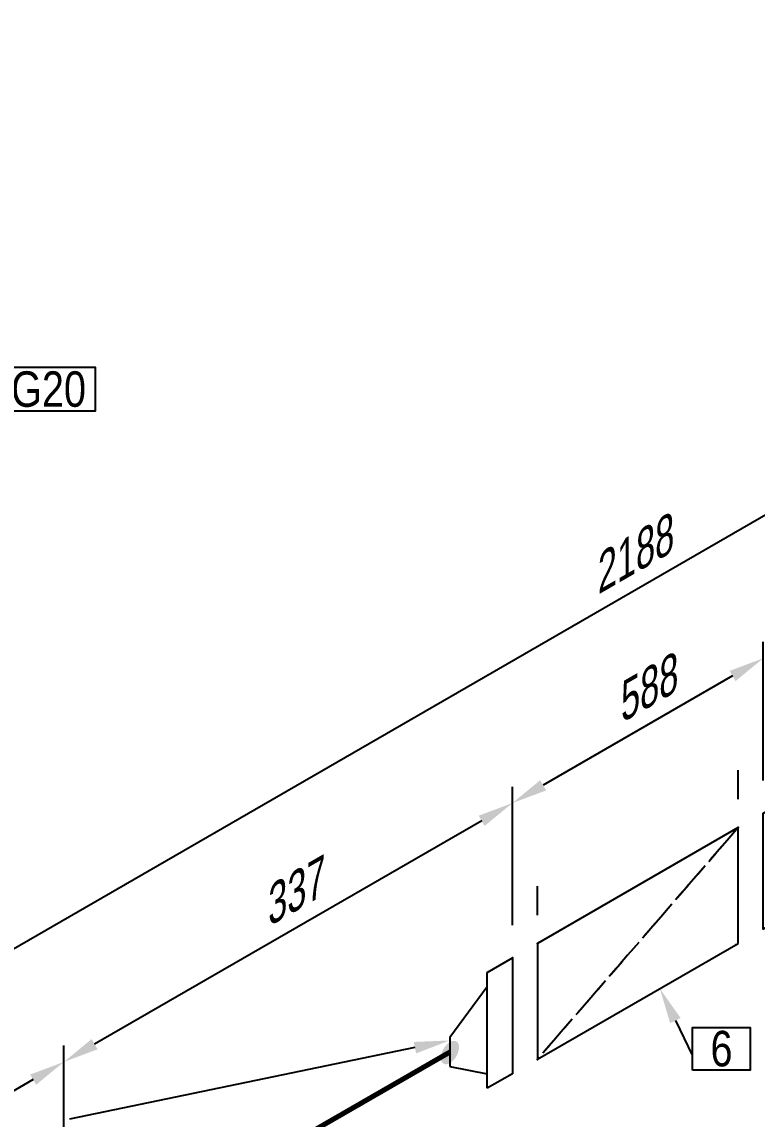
# Model space of a CAD drawing. Header units: millimetres. Extents: x 0 to 594, y 0 to 420.
# Drawn here: x 235.7 to 287.5, y 249.6 to 326.9 of the extents above; entities that cross this region are included whole.
import ezdxf
from ezdxf import colors
from ezdxf.entities.mleader import LeaderData, LeaderLine
from ezdxf.enums import TextEntityAlignment as Align
from ezdxf.math import Vec2, Vec3

# ---------------------------------------------------------------- set-up
doc = ezdxf.new("R2010")
doc.units = ezdxf.units.MM
doc.header["$LTSCALE"] = 0.25
doc.linetypes.add('HIDDEN2', pattern=[4.7625, 3.175, -1.5875])
for name, color, linetype in [('기호', 4, 'Continuous'), ('밸브', 4, 'Continuous'), ('용접', 1, 'Continuous'), ('주석', 7, 'Continuous'), ('치수', 1, 'Continuous')]:
    doc.layers.add(name, color=color, linetype=linetype)
doc.layers.add('파이프', color=3, linetype='Continuous', lineweight=70)
doc.styles.add('AdskIsoAnnotation', font='arial.ttf', dxfattribs={"width": 0.8, "height": 1})
doc.styles.add('AdskIsoMetric', font='arial.ttf', dxfattribs={"width": 0.8, "height": 2.5})
doc.styles.add('AdskIsoMetric30', font='arial.ttf', dxfattribs={"width": 0.8, "oblique": 30, "height": 2.5})
doc.styles.get("Standard").update_dxf_attribs({"font": 'arial.ttf'})
doc.dimstyles.new('AdskIsoMetric', dxfattribs={"dimtxt": 2.5, "dimasz": 2.5, "dimexe": 1, "dimexo": 2, "dimgap": 0.8, "dimtad": 1, "dimdec": 0, "dimrnd": 1, "dimzin": 0, "dimdsep": 46, "dimtxsty": 'AdskIsoMetric', "dimcen": 0, "dimclrt": 7, "dimadec": 0, "dimazin": 0, "dimtfac": 1, "dimtdec": 0, "dimtmove": 1, "dimatfit": 3, "dimfxl": 0, "dimfrac": 2, "dimtolj": 1, "dimtzin": 0, "dimarcsym": 0})

# ---------------------------------------------------------------- blocks, each defined once
blk = doc.blocks.new('플랜지WN-2-IsoLeft')
at = {"color": 0, "linetype": 'ByBlock', "lineweight": -2, "extrusion": (0, -0.816497, -0.57735)}
for p, q in [((-0.1547, -0.1148), (0.1989, 0.0893)), ((-0.0663, 0.0893), (-0.1547, 0.0383)), ((0.1547, 0.0638), (-0.0663, 0.0893)), ((0.1989, 0.0893), (0.2873, 0.0383)), ((-0.1547, 0.0383), (-0.1105, -0.0893)), ((0.2873, 0.0383), (-0.0663, -0.1659)), ((-0.0663, -0.1659), (-0.1547, -0.1148))]:
    blk.add_line(p, q, dxfattribs=at)
blk = doc.blocks.new('개스킷-2-IsoLeft')
at = {"color": 0, "linetype": 'ByBlock', "lineweight": -2, "extrusion": (0, 0, -1)}
for p in [(0.1326, 0.1276), (0.221, 0.0765), (-0.2297, -0.0715), (-0.1326, -0.1276)]:
    blk.add_point(p, dxfattribs=at)
blk = doc.blocks.new('필터-스트레이너-1-Iso2DSkew90')
at = {"color": 0, "linetype": 'ByBlock', "lineweight": -2, "extrusion": (-0.707107, 0.408248, -0.57735)}
for p, q in [((7.071, 8.165), (-7.071, 0)), ((7.071, 8.165), (-7.071, 0)), ((7.071, 0), (7.071, 8.165)), ((7.071, 0), (7.071, 8.165)), ((-7.071, 0), (-7.071, -8.165)), ((-7.071, 0), (-7.071, -8.165)), ((-7.071, -8.165), (7.071, 0)), ((-7.071, -8.165), (7.071, 0))]:
    blk.add_line(p, q, dxfattribs=at)
at = {"color": 0, "linetype": 'HIDDEN2', "lineweight": -2, "ltscale": 1.5, "extrusion": (-0.707107, 0.408248, -0.57735)}
blk.add_line((7.071, 8.165), (-7.071, -8.165), dxfattribs=at)
at = {"color": 0, "linetype": 'HIDDEN2', "lineweight": -2, "extrusion": (-0.707107, 0.408248, -0.57735)}
blk.add_line((7.071, 8.165), (-7.071, -8.165), dxfattribs=at)
blk = doc.blocks.new('*D92')
at = {"layer": 'Defpoints', "color": 0}
for p in [(270.303, 271.824), (287.98, 271.112), (270.303, 260.906)]:
    blk.add_point(p, dxfattribs=at)
at = {"layer": '치수', "color": 0, "lineweight": -2}
for p, q in [((287.98, 273.422), (287.98, 283.185)), ((285.815, 280.78), (272.468, 273.074)), ((270.303, 263.216), (270.303, 272.978))]:
    blk.add_line(p, q, dxfattribs=at)
at = {"layer": '치수', "color": 0}
for points in [[(285.607, 281.141), (286.024, 280.419), (287.98, 282.03)], [(272.259, 273.434), (272.676, 272.713), (270.303, 271.824)]]:
    blk.add_solid(points, dxfattribs=at)
at = {"layer": '치수', "color": 7, "insert": (279.362, 279.672), "char_height": 2.5, "attachment_point": 5, "rotation": 30, "style": 'AdskIsoMetric30'}
blk.add_mtext('\\A1;588', dxfattribs=at)
blk = doc.blocks.new('개스킷 해치 표식-2-IsoLeft')
at = {"linetype": 'ByBlock', "lineweight": -2, "extrusion": (0, -0.816497, -0.57735)}
blk.add_line((0, 0), (0.0884, 0.051), dxfattribs=at)
blk = doc.blocks.new('*D93')
at = {"layer": 'Defpoints', "color": 0}
for p in [(270.303, 260.906), (238.704, 253.58), (238.704, 242.662)]:
    blk.add_point(p, dxfattribs=at)
at = {"layer": '치수', "color": 0, "lineweight": -2}
for p, q in [((270.303, 263.216), (270.303, 272.978)), ((268.138, 270.574), (240.869, 254.83)), ((238.704, 244.972), (238.704, 254.735))]:
    blk.add_line(p, q, dxfattribs=at)
at = {"layer": '치수', "color": 0}
for points in [[(267.929, 270.934), (268.346, 270.213), (270.303, 271.824)], [(240.66, 255.191), (241.077, 254.469), (238.704, 253.58)]]:
    blk.add_solid(points, dxfattribs=at)
at = {"layer": '치수', "color": 7, "insert": (254.503, 265.319), "char_height": 2.5, "attachment_point": 5, "rotation": 30, "style": 'AdskIsoMetric30'}
blk.add_mtext('\\A1;337', dxfattribs=at)
blk = doc.blocks.new('*D94')
at = {"layer": 'Defpoints', "color": 0}
for p in [(221.026, 243.374), (238.704, 242.662), (221.026, 232.456)]:
    blk.add_point(p, dxfattribs=at)
at = {"layer": '치수', "color": 0, "lineweight": -2}
for p, q in [((238.704, 244.972), (238.704, 254.735)), ((236.539, 252.33), (223.191, 244.624)), ((221.026, 234.766), (221.026, 244.528))]:
    blk.add_line(p, q, dxfattribs=at)
at = {"layer": '치수', "color": 0}
for points in [[(236.33, 252.691), (236.747, 251.969), (238.704, 253.58)], [(222.983, 244.985), (223.399, 244.263), (221.026, 243.374)]]:
    blk.add_solid(points, dxfattribs=at)
at = {"layer": '치수', "color": 7, "insert": (229.865, 251.094), "char_height": 2.5, "attachment_point": 5, "rotation": 30, "style": 'AdskIsoMetric30'}
blk.add_mtext('\\A1;70', dxfattribs=at)
blk = doc.blocks.new('*D96')
at = {"layer": 'Defpoints', "color": 0}
for p in [(370.446, 326.889), (186.35, 233.354), (186.35, 208.354)]:
    blk.add_point(p, dxfattribs=at)
at = {"layer": '치수', "color": 0, "lineweight": -2}
for p, q in [((370.446, 329.198), (370.446, 340.796)), ((368.281, 338.391), (188.515, 234.604)), ((186.35, 210.663), (186.35, 234.508))]:
    blk.add_line(p, q, dxfattribs=at)
at = {"layer": '치수', "color": 0}
for points in [[(368.073, 338.752), (368.489, 338.031), (370.446, 339.641)], [(188.307, 234.964), (188.724, 234.243), (186.35, 233.354)]]:
    blk.add_solid(points, dxfattribs=at)
at = {"layer": '치수', "color": 7, "insert": (278.398, 289.115), "char_height": 2.5, "attachment_point": 5, "rotation": 30, "style": 'AdskIsoMetric30'}
blk.add_mtext('\\A1;2188', dxfattribs=at)
blk = doc.blocks.new('Weld-2-IsoLeft')
blk.add_hatch(color=256).paths.add_polyline_path([(-0.033, 0.0169), (-0.0269, 0.0198), (-0.0201, 0.0221), (-0.0127, 0.0237), (-0.0049, 0.0245), (0.003, 0.0245), (0.0108, 0.0237), (0.0182, 0.0221), (0.025, 0.0198), (0.0311, 0.0169), (0.0362, 0.0134), (0.0401, 0.0095), (0.0428, 0.0052), (0.0442, 0.0007), (0.0442, -0.0039), (0.0428, -0.0084), (0.0401, -0.0126), (0.0362, -0.0166), (0.0311, -0.0201), (0.025, -0.023), (0.0182, -0.0253), (0.0108, -0.0268), (0.003, -0.0276), (-0.0049, -0.0276), (-0.0127, -0.0268), (-0.0201, -0.0253), (-0.0269, -0.023), (-0.033, -0.0201), (-0.038, -0.0166), (-0.042, -0.0126), (-0.0447, -0.0084), (-0.046, -0.0039), (-0.046, 0.0007), (-0.0447, 0.0052), (-0.042, 0.0095), (-0.038, 0.0134)], is_closed=False, flags=0)
blk = doc.blocks.new('AnnoRect')
at = {"color": 0, "linetype": 'ByBlock', "lineweight": -2}
blk.add_wipeout([(-0.8095, -0.6), (-0.8095, 0.6), (0.8095, 0.6), (0.8095, -0.6)], dxfattribs=at)
blk.add_lwpolyline([(-0.8095, -0.6), (-0.8095, 0.6), (0.8095, 0.6), (0.8095, -0.6)], close=True, dxfattribs=at)
at = {"color": 0, "linetype": 'ByBlock', "lineweight": -2, "style": 'AdskIsoAnnotation', "width": 0.8}
blk.add_attdef('XX', text='', height=1, dxfattribs=at).set_placement((0, 0), align=Align.MIDDLE_CENTER)

msp = doc.modelspace()

# ---------------------------------------------------------------- linework, layer by layer
at = {"layer": '파이프'}
msp.add_lwpolyline([(265.883, 254.272), (243.123, 241.131)], dxfattribs=at)

# ---------------------------------------------------------------- block references
at = {"layer": '기호'}
msp.add_blockref('필터-스트레이너-1-Iso2DSkew90', (279.142, 261.927), dxfattribs=at)
at = {"layer": '밸브', "xscale": 20, "yscale": 20, "zscale": 20}
for name, p, rotation in [('플랜지WN-2-IsoLeft', (290.19, 268.306), 239.9999999998267), ('개스킷-2-IsoLeft', (287.097, 266.52), 59.99999999978338), ('개스킷-2-IsoLeft', (271.187, 257.334), 59.99999999985559), ('플랜지WN-2-IsoLeft', (268.093, 255.548), 59.99999999974006)]:
    msp.add_blockref(name, p, dxfattribs=dict(at, rotation=rotation))
at = {"layer": '용접', "xscale": 20, "yscale": 20, "zscale": 20, "rotation": 59.99999999977467}
msp.add_blockref('Weld-2-IsoLeft', (265.883, 254.272), dxfattribs=at)
at = {"layer": '치수', "xscale": 20, "yscale": 20, "zscale": 20, "rotation": 59.99999999977256}
for p in [(286.213, 272.092), (272.071, 263.927)]:
    msp.add_blockref('개스킷 해치 표식-2-IsoLeft', p, dxfattribs=at)

# ---------------------------------------------------------------- dimensions: what is measured, and where the dimension line sits
at = {"layer": '치수'}
for base, p1, p2, text, override, picture, middle in [((186.35, 233.354), (370.446, 326.889), (186.35, 208.354), '2188', {"dimtad": 0, "dimlfac": 10.003289, "dimtxsty": 'AdskIsoMetric30', "dimse1": 0, "dimse2": 0, "dimsd1": 0, "dimsd2": 0, "dimtmove": 1}, '*D96', (278.398, 289.115)), ((270.303, 271.824), (287.98, 271.112), (270.303, 260.906), '588', {"dimtad": 0, "dimlfac": 28.805999, "dimtxsty": 'AdskIsoMetric30', "dimse1": 0, "dimse2": 0, "dimsd1": 0, "dimsd2": 0, "dimtmove": 1}, '*D92', (279.362, 279.672)), ((238.704, 253.58), (270.303, 260.906), (238.704, 242.662), '337', {"dimtad": 0, "dimlfac": 9.249505, "dimtxsty": 'AdskIsoMetric30', "dimse1": 0, "dimse2": 0, "dimsd1": 0, "dimsd2": 0, "dimtmove": 1}, '*D93', (254.503, 265.319)), ((221.026, 243.374), (238.704, 242.662), (221.026, 232.456), '70', {"dimtad": 0, "dimlfac": 3.421937, "dimtxsty": 'AdskIsoMetric30', "dimse1": 0, "dimse2": 0, "dimsd1": 0, "dimsd2": 0, "dimtmove": 1}, '*D94', (229.865, 251.094))]:
    dim = msp.add_linear_dim(base=base, p1=p1, p2=p2, angle=210, text=text, dimstyle='AdskIsoMetric', override=override, dxfattribs=at)
    dim.commit()
    dim.dimension.update_dxf_attribs({"geometry": picture, "text_midpoint": middle, "dimtype": 160})

# ---------------------------------------------------------------- leaders
at = {"layer": '주석'}
ml = msp.add_multileader_mtext('Standard', dxfattribs=at)
ml.set_content('')
ml.set_leader_properties()
ml.build(insert=Vec2(0, 0))
ml.multileader.update_dxf_attribs({"dogleg_length": 0, "arrow_head_size": 2.5})
ctx = ml.context
ctx.base_point, ctx.arrow_head_size = Vec3(283, 254), 2.5
notes = []
notes.append((ctx, [(0, (1, 1, 0), (283, 254), (-1, 0), 0, [(0, [(280.693, 258.74)], 0, [])])]))
ctx.mtext, ml.multileader.dxf.content_type = None, 0
ml = msp.add_multileader_mtext('Standard', dxfattribs=at)
ml.set_content('')
ml.set_leader_properties()
ml.build(insert=Vec2(0, 0))
ml.multileader.update_dxf_attribs({"dogleg_length": 0, "arrow_head_size": 2.5})
ctx = ml.context
ctx.base_point, ctx.arrow_head_size = Vec3(239.098, 249.552), 2.5
notes.append((ctx, [(0, (1, 1, 0), (239.098, 249.552), (-1, 0), 0, [(0, [(265.883, 255.091)], 0, [])])]))
ctx.mtext, ml.multileader.dxf.content_type = None, 0
for ctx, leaders in notes:
    for number, flags, end, landing, length, lines in leaders:
        leader = LeaderData()
        leader.index, (leader.has_last_leader_line, leader.has_dogleg_vector, leader.attachment_direction) = number, flags
        leader.last_leader_point, leader.dogleg_vector, leader.dogleg_length = Vec3(end), Vec3(landing), length
        for number, points, colour, breaks in lines:
            line = LeaderLine()
            line.index, line.vertices, line.color, line.breaks = number, Vec3.list(points), colors.encode_raw_color(colour), breaks
            leader.lines.append(line)
        ctx.leaders.append(leader)

# ---------------------------------------------------------------- next in the draw order: block references
ref = msp.add_blockref('AnnoRect', (232, 301), dxfattribs=dict(at, xscale=10.99261992619926, yscale=2.585266030013643, zscale=2.5))
ref.add_attrib('XX_001', 'F11 B15 G20', (223.643, 299.75), dxfattribs={"layer": '0', "color": 0, "linetype": 'ByBlock', "lineweight": -2, "height": 2.5, "style": 'AdskIsoAnnotation', "width": 0.8})
ref = msp.add_blockref('AnnoRect', (285.024, 254.5), dxfattribs=dict(at, xscale=2.5, yscale=2.5, zscale=2.5))
ref.add_attrib('XX_001', '6', (284.258, 253.266), dxfattribs={"layer": '0', "color": 0, "linetype": 'ByBlock', "lineweight": -2, "height": 2.5, "style": 'AdskIsoAnnotation', "width": 0.8})

doc.saveas('drawing.dxf')
